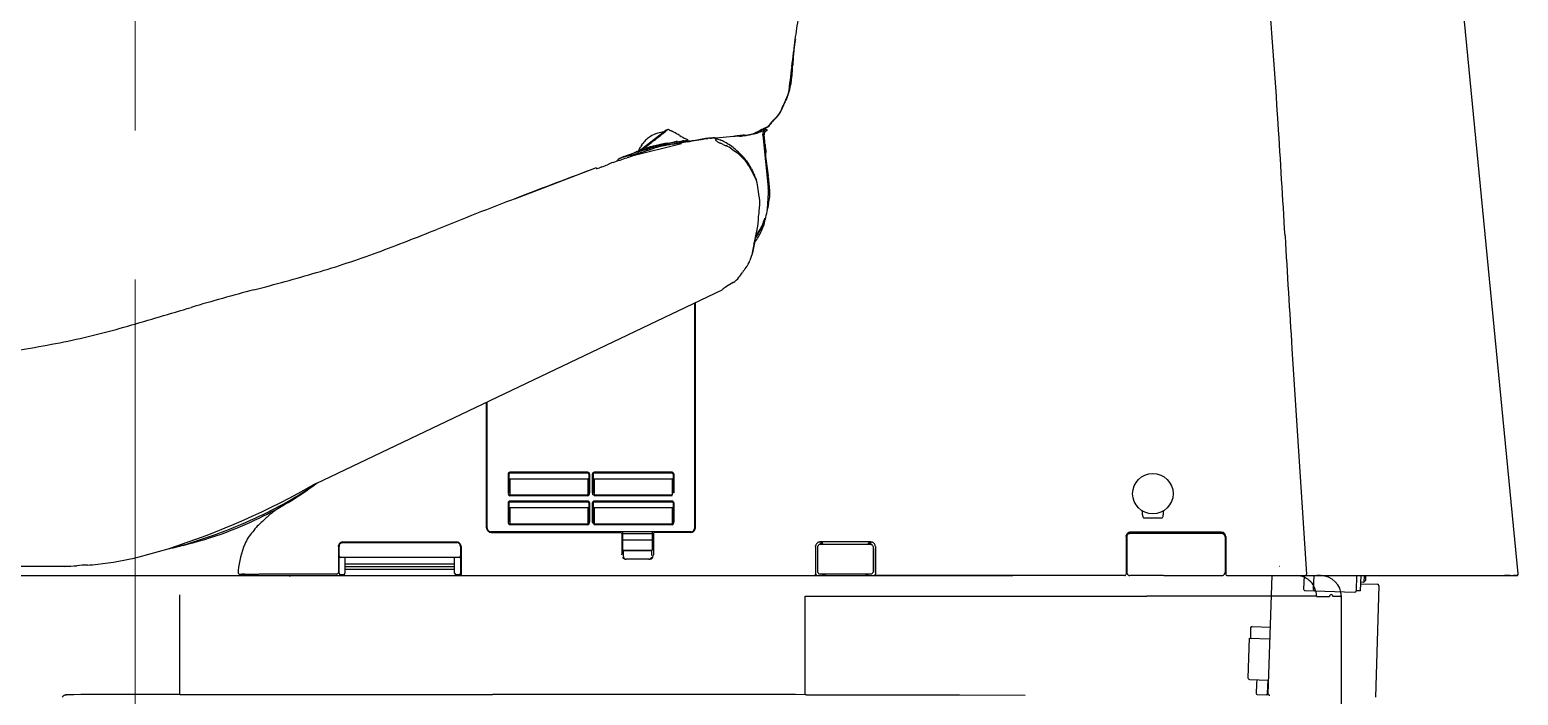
# Model space of a CAD drawing. Units: millimetres at full size, sheet at 1:50. Extents: x -31113 to 29332, y -20209 to 31249.
# Drawn here: x 17504.8 to 18004.6, y -5066.9 to -4843.4 of the extents above; entities that cross this region are included whole.
import ezdxf

# ---------------------------------------------------------------- set-up
doc = ezdxf.new("R2010")
doc.units = ezdxf.units.MM
doc.header["$LTSCALE"] = 50
doc.linetypes.add('CHAIN1', pattern=[8, 5, -1, 1, -1])
doc.layers.add('B-1_通り芯・通り番号', color=1, linetype='CHAIN1', lineweight=18)
doc.layers.add('B-F_寸法・方位', color=7, linetype='Continuous', lineweight=25)

msp = doc.modelspace()

# ---------------------------------------------------------------- linework, layer by layer
at = {"layer": 'B-1_通り芯・通り番号'}
msp.add_line((17540.23, -3727.23), (17540.23, -5168.71), dxfattribs=at)
at = {"layer": 'B-F_寸法・方位'}
for p, q in [((18004.61, -5026.16), (17967.83, -4647.88)), ((17718.37, -4877.17), (17709.32, -4884.24)), ((17723.71, -4881.73), (17706.58, -4886)), ((17718.81, -4881.71), (17717.89, -4881.94)), ((17725.74, -4880.39), (17725.11, -4880.05)), ((17741.18, -4879.25), (17735.22, -4879.82)), ((17750.93, -4878.82), (17752.71, -4896.51)), ((17751.33, -4878.93), (17751.36, -4879.06)), ((17751.36, -4879.06), (17751.4, -4879.24)), ((17708.02, -4884.67), (17703.8, -4886.19)), ((17704.34, -4885.99), (17703.8, -4886.19)), ((17711.92, -4883.48), (17709.65, -4884.14)), ((17713.37, -4883.06), (17712.96, -4883.17)), ((17713.77, -4882.96), (17713.37, -4883.06)), ((17695.01, -4889.78), (17667.56, -4900.27)), ((17749.89, -4900.7), (17749.89, -4901.16)), ((17747.53, -4918.3), (17748.88, -4911.46)), ((17600.98, -4995.73), (17737.31, -4930.71)), ((17728.12, -5010.71), (17728.12, -4935.09)), ((17728.32, -5010.71), (17728.32, -4935)), ((17928.62, -4950.51), (17931.05, -4988.35)), ((17658.22, -5010.71), (17658.22, -4968.48)), ((17658.42, -5010.71), (17658.42, -4968.35)), ((17665.42, -4992.6), (17665.42, -4998.97)), ((17665.72, -4992.61), (17665.72, -4998.98)), ((17692.22, -4992), (17666.02, -4992)), ((17692.22, -4992.31), (17666.02, -4992.31)), ((17692.52, -4992.61), (17692.52, -4998.98)), ((17692.82, -4992.6), (17692.82, -4998.97)), ((17693.72, -4992.6), (17693.72, -4998.97)), ((17694.02, -4992.61), (17694.02, -4998.98)), ((17720.52, -4992), (17694.32, -4992)), ((17720.52, -4992.31), (17694.32, -4992.31)), ((17720.82, -4992.61), (17720.82, -4998.98)), ((17721.12, -4992.6), (17721.12, -4998.97)), ((17931.05, -4988.35), (17933.54, -5026.2)), ((17599.51, -4996.92), (17601.3, -4995.6)), ((17666.02, -4994.31), (17666.02, -4999.75)), ((17692.22, -4994.31), (17666.02, -4994.31)), ((17692.22, -4994.31), (17692.22, -4999.75)), ((17694.32, -4994.31), (17694.32, -4999.75)), ((17720.52, -4994.31), (17694.32, -4994.31)), ((17720.52, -4994.31), (17720.52, -4999.75)), ((17665.42, -5002.3), (17665.42, -5008.65)), ((17665.72, -5002.31), (17665.72, -5008.66)), ((17692.22, -4999.75), (17666.02, -4999.75)), ((17692.22, -4999.94), (17666.02, -4999.94)), ((17692.22, -5001.7), (17666.02, -5001.7)), ((17692.22, -5002.01), (17666.02, -5002.01)), ((17692.52, -5002.31), (17692.52, -5008.66)), ((17692.82, -5002.3), (17692.82, -5008.65)), ((17693.72, -5002.3), (17693.72, -5008.65)), ((17694.02, -5002.31), (17694.02, -5008.66)), ((17720.52, -4999.75), (17694.32, -4999.75)), ((17720.52, -4999.94), (17694.32, -4999.94)), ((17720.52, -5001.7), (17694.32, -5001.7)), ((17720.52, -5002.01), (17694.32, -5002.01)), ((17720.82, -5002.31), (17720.82, -5008.66)), ((17721.12, -5002.3), (17721.12, -5008.65)), ((17666.02, -5004.01), (17666.02, -5009.43)), ((17692.22, -5004.01), (17666.02, -5004.01)), ((17692.22, -5004.01), (17692.22, -5009.43)), ((17694.32, -5004.01), (17694.32, -5009.43)), ((17720.52, -5004.01), (17694.32, -5004.01)), ((17720.52, -5004.01), (17720.52, -5009.43)), ((17878.43, -5006.28), (17878.43, -5005.31)), ((17878.93, -5007.36), (17884.93, -5007.36)), ((17885.43, -5005.31), (17885.43, -5006.28)), ((17726.82, -5012.01), (17659.72, -5012.01)), ((17659.72, -5012.21), (17703.12, -5012.21)), ((17692.22, -5009.43), (17666.02, -5009.43)), ((17692.22, -5009.62), (17666.02, -5009.62)), ((17720.52, -5009.43), (17694.32, -5009.43)), ((17720.52, -5009.62), (17694.32, -5009.62)), ((17703.62, -5012.71), (17703.62, -5019.49)), ((17703.92, -5018.01), (17703.92, -5012.01)), ((17703.92, -5012.6), (17713.92, -5012.6)), ((17713.92, -5018.01), (17713.92, -5012.01)), ((17714.22, -5012.71), (17714.22, -5019.5)), ((17726.82, -5012.21), (17714.72, -5012.21)), ((17905.17, -5012.61), (17874.17, -5012.61)), ((17904.92, -5012.11), (17874.42, -5012.11)), ((17541.59, -5020.45), (17551.29, -5017.68)), ((17556.32, -5016.57), (17555.94, -5016.66)), ((17608.47, -5016.91), (17608.47, -5025.71)), ((17608.67, -5020.11), (17608.67, -5016.91)), ((17609.97, -5015.41), (17648.17, -5015.41)), ((17609.97, -5015.61), (17648.17, -5015.61)), ((17649.47, -5016.91), (17649.47, -5020.11)), ((17649.67, -5016.91), (17649.67, -5026.21)), ((17703.93, -5014.75), (17713.91, -5014.75)), ((17768.67, -5016.91), (17768.67, -5026.21)), ((17769.47, -5025.51), (17769.47, -5016.91)), ((17787.27, -5015.41), (17770.17, -5015.41)), ((17770.17, -5016.21), (17787.27, -5016.21)), ((17770.47, -5015.71), (17770.87, -5015.71)), ((17770.47, -5015.71), (17770.47, -5016.2)), ((17770.47, -5016.2), (17770.87, -5016.2)), ((17770.87, -5016.2), (17770.87, -5015.71)), ((17786.57, -5015.71), (17786.97, -5015.71)), ((17786.57, -5015.71), (17786.57, -5016.2)), ((17786.57, -5016.2), (17786.97, -5016.2)), ((17786.97, -5016.2), (17786.97, -5015.71)), ((17787.97, -5016.91), (17787.97, -5025.51)), ((17788.27, -5017.67), (17788.08, -5017.67)), ((17788.08, -5017.67), (17788.08, -5025.51)), ((17788.26, -5025.51), (17788.27, -5017.67)), ((17788.77, -5016.91), (17788.77, -5026.21)), ((17872.92, -5013.61), (17872.92, -5026.21)), ((17873.17, -5013.61), (17873.17, -5025.71)), ((17906.17, -5013.61), (17906.17, -5025.71)), ((17906.42, -5013.61), (17906.42, -5026.21)), ((17608.67, -5025.91), (17608.67, -5020.4)), ((17648.97, -5020.61), (17609.17, -5020.61)), ((17610.67, -5020.61), (17610.67, -5025.91)), ((17610.67, -5022.71), (17647.47, -5022.71)), ((17647.47, -5025.91), (17647.47, -5020.61)), ((17649.47, -5020.4), (17649.47, -5025.91)), ((17703.61, -5019.71), (17703.62, -5019.49)), ((17704.12, -5019.75), (17704.11, -5019.97)), ((17713.72, -5018.38), (17704.12, -5018.38)), ((17704.12, -5018.38), (17704.12, -5019.75)), ((17713.62, -5018.31), (17704.22, -5018.31)), ((17712.72, -5021.2), (17705.12, -5021.2)), ((17712.72, -5021.22), (17705.12, -5021.22)), ((17713.72, -5019.76), (17713.72, -5018.38)), ((17713.73, -5019.97), (17713.72, -5019.76)), ((17714.22, -5019.5), (17714.22, -5019.71)), ((17512.35, -5023.7), (17249.55, -5023.7)), ((17385.23, -5026.71), (17834.89, -5026.71)), ((17519.86, -5023.52), (17512.35, -5023.7)), ((17574.81, -5025.06), (17574.76, -5025.67)), ((17575.65, -5026.21), (17581.71, -5026.21)), ((17578.28, -5026.71), (17768.17, -5026.71)), ((17607.97, -5026.21), (17581.8, -5026.21)), ((17610.17, -5026.41), (17609.17, -5026.41)), ((17647.47, -5023.75), (17610.67, -5023.75)), ((17647.47, -5024.71), (17610.67, -5024.71)), ((17648.97, -5026.41), (17647.97, -5026.41)), ((17769.22, -5026.71), (17783.27, -5026.71)), ((17787.27, -5026.21), (17770.17, -5026.21)), ((17771.97, -5026.46), (17770.96, -5026.46)), ((17783.47, -5026.71), (17788.22, -5026.71)), ((17786.47, -5026.46), (17785.46, -5026.46)), ((17788.25, -5025.51), (17788.08, -5025.51)), ((17872.42, -5026.71), (17789.27, -5026.71)), ((17885.5, -5026.71), (17874.17, -5026.71)), ((17885.67, -5026.71), (17905.17, -5026.71)), ((17906.92, -5026.71), (18004.12, -5026.71)), ((17920.7, -5066.38), (17921.95, -5026.71)), ((17924.61, -5023.71), (17924.47, -5023.71)), ((17926.66, -5026.71), (17935.77, -5026.71)), ((17932.7, -5026.71), (17932.56, -5031.24)), ((17933.54, -5026.71), (17933.54, -5026.2)), ((17935.92, -5031.34), (17936.07, -5026.71)), ((17950.36, -5026.71), (17950.2, -5031.79)), ((17951.7, -5031.84), (17951.86, -5026.71)), ((17952.86, -5026.71), (17952.8, -5028.87)), ((17953.36, -5026.71), (17953.31, -5028.39)), ((17933.05, -5031.75), (17949.69, -5032.28)), ((17951.7, -5031.84), (17950.2, -5031.79)), ((17951.78, -5029.44), (17957.37, -5029.62)), ((17951.8, -5028.84), (17952.8, -5028.87)), ((17952.8, -5028.87), (17953.31, -5028.39)), ((17957.86, -5030.13), (17956.68, -5067.51)), ((17555.23, -5066.64), (17555.23, -5033.14)), ((17765.23, -5066.71), (17765.23, -5033.58)), ((17765.23, -5033.58), (17879.91, -5033.63)), ((17890, -5033.64), (17879.91, -5033.63)), ((17899.58, -5033.65), (17890, -5033.64)), ((17908.44, -5033.65), (17899.58, -5033.65)), ((17916.4, -5033.66), (17908.44, -5033.65)), ((17923.3, -5033.66), (17916.4, -5033.66)), ((17929.05, -5033.67), (17923.3, -5033.66)), ((17933.58, -5033.67), (17929.05, -5033.67)), ((17936.91, -5033.68), (17933.58, -5033.67)), ((17936.88, -5033.71), (17941.21, -5033.71)), ((17942.58, -5033.71), (17942.43, -5033.71)), ((17943.22, -5033.7), (17942.59, -5033.69)), ((17943.51, -5033.7), (17943.22, -5033.7)), ((17945.23, -5071.74), (17945.23, -5033.89)), ((17914.76, -5044.29), (17914.66, -5047.29)), ((17915.27, -5043.8), (17921.41, -5044)), ((17914.28, -5047.77), (17913.87, -5061.07)), ((17914.28, -5047.77), (17921.28, -5047.99)), ((17914.35, -5061.58), (17920.85, -5061.79)), ((17916.81, -5061.66), (17916.77, -5063.14)), ((17920.47, -5066.28), (17920.61, -5061.78)), ((17516.86, -5066.73), (17517.22, -5066.73)), ((17765.65, -5066.71), (17794.83, -5066.77)), ((17794.83, -5066.77), (17816.99, -5066.81)), ((17816.99, -5066.81), (17839.11, -5066.85)), ((17916.72, -5063.16), (17916.63, -5066.16)), ((17917.11, -5066.67), (17920.89, -5066.79)), ((17920.81, -5062.79), (17920.58, -5062.78))]:
    msp.add_line(p, q, dxfattribs=at)
for points in [[(17731.74, -4879.95), (17730.63, -4880.15), (17729.52, -4880.35), (17728.4, -4880.54), (17727.29, -4880.74), (17725.07, -4881.14), (17720.61, -4881.92)], [(17709.65, -4884.14), (17709.48, -4884.19), (17709.32, -4884.24)], [(17944.01, -5033.7), (17943.77, -5033.7), (17943.51, -5033.7)]]:
    msp.add_lwpolyline(points, dxfattribs=at)
msp.add_circle((17881.93, -4999.2), 6.8, dxfattribs=at)
for centre, radius, start, end in [((15021.78, -5060.59), 2908.15, 3.66299, 4.62087), ((17963.65, -4872.74), 203.56, 170.7812, 172.933), ((17165.51, -4772.17), 601.01, 352.01061, 352.88149), ((18102.46, -4892.84), 343.69, 172.2769, 173.4834), ((17855.03, -4859.27), 94.11, 172.933, 177.5854), ((18032.31, -4893.83), 274.28, 172.0106, 173.9187), ((17074.63, -4775.43), 690.83, 352.88312, 353.48337), ((17698.59, -4852.67), 62.48, 352.5527, 357.5854), ((17742, -4858.35), 18.69, 335.841, 352.5527), ((18027.19, -4894.36), 269.13, 172.8831, 173.341), ((17774.15, -4876.92), 18.26, 149.1001, 156.9572), ((17817.2, -4892.66), 63.92, 155.5951, 157.7346), ((17793.09, -4881.26), 37.3, 155.841, 159.2832), ((17750.43, -4862.72), 9.37, 329.1001, 344.3386), ((17774.06, -4873.08), 16.55, 152.8206, 155.5951), ((17757.43, -4864.54), 2.15, 332.8206, 353.9187), ((17746.31, -4861.57), 13.66, 344.3386, 353.341), ((17737.79, -4856.86), 23.88, 314.5491, 320.4165), ((17785.86, -4899.53), 40.5, 137.1526, 140.301), ((17749.97, -4867.31), 7.86, 309.6354, 335.0597), ((17751.41, -4867.57), 6.49, 317.1526, 336.6274), ((17753.01, -4869.43), 4.14, 320.4165, 338.2226), ((17811.37, -4892.75), 58.71, 156.9572, 158.2226), ((17710.74, -4849.07), 51.12, 335.0597, 337.7346), ((17712.98, -4850.97), 48.35, 336.6274, 339.2832), ((17085.8, -4073.3), 1023.15, 307.91987, 308.15838), ((17791.79, -4975.82), 122.74, 126.294, 128.6304), ((17723.03, -4902.8), 25.73, 103.0048, 107.7435), ((17716.35, -4874.59), 3.26, 285.8338, 294.9602), ((17714.26, -4870.08), 8.23, 294.9602, 298.5821), ((17712.93, -4871.42), 8.12, 308.1584, 313.504), ((17718.54, -4877.53), 0.4, 50.9443, 115.0703), ((17720.01, -4878.89), 2.18, 113.7696, 133.504), ((17719.21, -4877), 0.124, 65.6702, 125.1995), ((17719.35, -4876.69), 0.215, 245.6702, 282.1409), ((17725.26, -4866.92), 11.57, 239.5529, 244.0376), ((17713.25, -4891.58), 15.85, 60.762, 64.0376), ((17462.3, -5339.9), 529.63, 60.5071, 60.762), ((17739.54, -4857.98), 21.96, 292.8301, 298.8939), ((17742.52, -4865.54), 13.84, 295.5485, 297.2946), ((17758.87, -4898.05), 22.58, 112.555, 117.0003), ((17734.23, -4849.47), 31.92, 297.2946, 298.0517), ((17708.55, -4801.28), 86.52, 298.0517, 298.3318), ((17743.14, -4858.98), 19.96, 288.1513, 293.4073), ((17766.43, -4908.64), 35.44, 117.648, 118.3318), ((17762.05, -4900.28), 26, 116.7213, 117.648), ((17762.11, -4898.89), 24.76, 113.5165, 118.8939), ((17734.96, -4840.47), 39.77, 292.555, 295.08), ((17763.62, -4903.4), 29.5, 115.9043, 116.7213), ((17764.62, -4905.45), 31.78, 115.1494, 115.9043), ((17752.25, -4878.35), 1.28, 134.1852, 169.8418), ((17774.16, -4924.24), 52.3, 115.7644, 116.196), ((17767.17, -4910.88), 37.78, 114.5143, 115.1494), ((17763.68, -4890.12), 17.69, 131.5087, 134.1852), ((17743.64, -4860.99), 17.92, 295.7644, 297.0241), ((17752.75, -4878.59), 1.35, 131.8266, 168.0191), ((17768.85, -4914.58), 41.84, 113.9416, 114.5143), ((17749.92, -4872.45), 4.46, 295.08, 321.062), ((17756.09, -4882.33), 6.36, 123.8993, 131.8266), ((17773.6, -4925.28), 53.55, 113.4941, 113.9416), ((17752.06, -4877.24), 0.389, 60.058, 105.2166), ((17752.58, -4876.97), 0.861, 96.8622, 113.5165), ((17751.49, -4874.41), 1.91, 293.4941, 305.7715), ((17753.34, -4875.02), 2.18, 240.058, 248.5364), ((17752.44, -4875.85), 0.266, 276.8622, 327.5906), ((17751.73, -4874.75), 1.5, 305.7715, 321.3743), ((17762.14, -4882.01), 11.22, 129.6354, 147.5906), ((17768.94, -4888.49), 20.52, 134.549, 141.3743), ((17873.91, -4972.62), 154.94, 140.301, 141.062), ((10356.92, -5359.23), 7582.56, 3.37641, 3.66299), ((17668.15, -4861.41), 46.86, 332.1136, 333.0269), ((17713.05, -4884.26), 3.52, 140.8796, 153.0268), ((17700.98, -4874.44), 12.04, 320.8796, 324.4426), ((17715.73, -4884.98), 6.09, 128.5726, 144.4426), ((17431.59, -4525.1), 454.23, 307.999, 308.6304), ((19590.9, -7288.93), 3053.1, 127.91987, 127.9998), ((17762.73, -5077.63), 201.07, 103.6906, 104.8335), ((17735.04, -4963.23), 83.03, 104.0387, 106.1646), ((17726.54, -4898.53), 23.42, 124.4232, 128.5726), ((17728.25, -4936.23), 55.22, 103.2595, 106.702), ((17717.4, -4885.2), 7.26, 107.7435, 124.4232), ((17736.31, -4944.54), 65.17, 105.9967, 109.3432), ((17726.16, -4921.36), 39.91, 99.3975, 106.5309), ((17840.78, -5386.13), 518.96, 103.6985, 104.0387), ((17730.53, -4945.43), 65.01, 100.1568, 103.6906), ((17610.6, -4436.97), 457.71, 283.2595, 283.6749), ((17725.09, -4905.38), 24.44, 96.4544, 105.9967), ((17752.27, -5039.3), 161.11, 101.6771, 101.9867), ((17718.72, -4880.04), 1.67, 273.2249, 289.5385), ((17718.78, -4881), 0.711, 272.2331, 286.4236), ((17721.24, -4889.35), 7.99, 105.1554, 106.4236), ((17719.91, -4883.4), 1.89, 95.0978, 109.5385), ((17906.39, -6010.34), 1143.7, 99.09004, 99.39747), ((17739.29, -4976.48), 96.96, 101.1628, 101.6771), ((17673.59, -4618.41), 266.93, 280.0703, 280.2955), ((17726.68, -4914.67), 33.88, 95.4745, 100.4828), ((17726.95, -4912.14), 31.61, 98.394, 100.2955), ((17759.44, -5209.07), 330.06, 95.7463, 96.4544), ((17786.37, -4766.95), 128.62, 240.5071, 241.5568), ((17695.12, -4585.41), 296.89, 275.4746, 276.0464), ((17727.47, -4903.19), 22.7, 97.2912, 99.6599), ((17722.88, -4867.31), 13.46, 277.2912, 281.2843), ((17725.71, -4880.88), 0.364, 119.8896, 167.5964), ((17690.07, -4658.31), 225.52, 279.09, 280.649), ((17725.82, -4880.79), 0.305, 71.0384, 98.0493), ((17707.73, -4633.14), 247.97, 275.5565, 275.7301), ((17757.21, -5150.69), 271.94, 95.0954, 95.3728), ((17735.43, -4909.19), 29.46, 94.2691, 95.7301), ((17740.94, -4968.23), 88.75, 94.2452, 95.0954), ((17732.47, -4869.53), 10.31, 274.2691, 279.4269), ((17734.5, -4881.74), 2.07, 74.0909, 99.4269), ((17734.16, -4876.92), 2.81, 274.2452, 277.2369), ((17734.61, -4880.45), 0.743, 85.9566, 97.2369), ((17734.72, -4877.99), 1.71, 267.9565, 272.1206), ((17734.8, -4880.17), 0.462, 76.762, 92.1206), ((17746.49, -4854.36), 27.85, 245.7734, 249.286), ((17727.98, -4881.2), 7.23, 9.8177, 10.9707), ((17707.64, -4884.72), 27.87, 9.5186, 9.8177), ((17764.5, -4875.19), 29.78, 189.5186, 189.8685), ((17822.97, -4865.02), 89.12, 189.8685, 189.9854), ((17731.62, -4883.96), 4.99, 38.6928, 44.3243), ((17736.26, -4880.25), 0.944, 218.6928, 247.8271), ((17731.64, -4891.57), 11.28, 65.3564, 67.8271), ((17742.29, -4868.36), 14.26, 245.3564, 247.3118), ((17732.52, -4891.31), 11.65, 60.9034, 69.286), ((17726.88, -4905.23), 25.7, 65.1439, 67.3118), ((17795.34, -4757.44), 137.17, 245.1439, 245.5502), ((17724.8, -4905.18), 27.53, 56.3381, 60.9034), ((17733.79, -4892.81), 11.53, 53.7525, 65.5502), ((17730.54, -4896.57), 17.18, 49.0287, 56.3381), ((17779.1, -5141.3), 264.8, 98.0638, 98.2347), ((17754.85, -5046.86), 168.17, 94.3335, 94.665), ((17755.5, -4978.2), 100, 97.2336, 98.2347), ((17752.7, -4957.63), 79.24, 97.0408, 98.3586), ((17749.45, -4931.98), 53.39, 97.2163, 98.0638), ((17746.44, -4935.77), 56.76, 93.3513, 94.3335), ((17747.9, -4919.74), 41.05, 96.6309, 97.2163), ((17746.48, -4907.14), 28.38, 93.7069, 97.2336), ((17746.42, -4906.8), 28.03, 93.3159, 97.0408), ((17741.89, -4858.18), 20.97, 273.3514, 279.5488), ((17746.77, -4910), 31.24, 95.8618, 96.6309), ((17746.36, -4906.02), 27.25, 94.9756, 95.8618), ((17746.19, -4904.09), 25.31, 94.0212, 94.9756), ((17747.62, -4924.37), 45.64, 93.4897, 94.0212), ((17742.67, -4848.32), 30.57, 273.7069, 276.9807), ((17743.95, -4864.27), 14.57, 273.3159, 281.1062), ((17741.12, -4817.78), 61.15, 273.4897, 273.8864), ((17743.35, -4850.69), 28.16, 273.8864, 274.744), ((17782.41, -5099.05), 223.29, 98.9662, 99.5488), ((17744.58, -4865.51), 13.29, 274.744, 276.5613), ((17744.91, -4868.36), 10.43, 276.5613, 278.8532), ((17745.62, -4872.43), 6.28, 276.9807, 292.8301), ((17745.4, -4871.53), 7.21, 278.8532, 282.1641), ((17745.39, -4871.59), 7.11, 281.1062, 297.0003), ((17745.65, -4872.68), 6.04, 282.1641, 290.0212), ((17735.51, -4835.71), 44.46, 285.7896, 288.1513), ((17745.23, -4871.53), 7.27, 290.0212, 293.3118), ((17743.88, -4868.38), 10.69, 293.3118, 295.5485), ((17747.92, -4878.45), 3.03, 352.8906, 359.519), ((17751.06, -4879.36), 0.557, 90.5833, 103.9389), ((17753.02, -4878.49), 2.07, 169.8418, 179.519), ((17751.06, -4878.99), 0.185, 51.7441, 90.5833), ((17748.41, -4878.63), 2.97, 351.7219, 358.9343), ((17753.35, -4878.72), 1.96, 168.0191, 178.9343), ((17917.38, -4870.21), 166.23, 183.1142, 185.4033), ((17713.8, -4885.54), 38.12, 5.4321, 9.5034), ((18009.78, -4857.39), 259.2, 185.4321, 186.0312), ((17576.11, -4507.87), 399.95, 288.1459, 288.8591), ((17702.61, -4887.89), 0.807, 127.1794, 151.9496), ((17700.65, -4885.3), 2.44, 307.1794, 315.4953), ((17703.91, -4888.52), 2.14, 113.8056, 135.4953), ((17703.59, -4887.84), 1.44, 107.2398, 134.4987), ((17687.65, -4851.64), 38.16, 293.8057, 295.039), ((17702.2, -4883.38), 3.23, 287.2398, 299.5519), ((17560.06, -4329.09), 575.37, 284.46689, 284.84413), ((17644.34, -4707.59), 188.89, 288.8591, 290.3692), ((17677.66, -4772.81), 116.33, 284.8441, 286.7098), ((17554.83, -4497.96), 415.85, 291.5769, 291.6001), ((17702.63, -4871.25), 14.36, 291.6001, 292.2699), ((17746.15, -4998.58), 120.12, 108.1782, 108.504), ((17721.56, -4916.86), 35.02, 111.7006, 112.3828), ((17710.11, -4888.7), 4.5, 104.8956, 114.1164), ((17700.02, -4862.73), 23.24, 291.7006, 292.7287), ((17731.96, -4955.37), 74.64, 107.6538, 108.1782), ((17688.97, -4832.28), 55.67, 290.8415, 292.2258), ((17705.49, -4871.34), 13.46, 284.8956, 287.9872), ((17703.07, -4870), 15.35, 292.7286, 294.2851), ((17809.1, -4935.99), 112.6, 152.1136, 152.4937), ((17693.25, -4848.25), 39.22, 294.2851, 294.8944), ((17593.87, -4480.49), 419.93, 286.0038, 286.1978), ((17703.53, -4870.4), 14.8, 294.8944, 296.5097), ((17700.56, -4854.91), 30.63, 287.5174, 288.1393), ((17703.95, -4868.94), 16.07, 292.2258, 297.0183), ((17735.92, -4954.27), 74.23, 106.5309, 110.3692), ((17713.57, -4894.61), 11.15, 106.4315, 108.1393), ((17714.35, -4892.08), 9.43, 113.9753, 116.5097), ((17745.75, -5003.76), 124.94, 106.2028, 106.4315), ((17709.31, -4880.76), 2.96, 293.9753, 302.0246), ((17655.23, -4794.29), 104.94, 302.0246, 302.2522), ((17690.46, -4813.47), 73.22, 286.2029, 286.593), ((17665.92, -4728.53), 161.63, 286.1978, 286.702), ((17687.29, -4804.9), 82.83, 286.7098, 289.3432), ((17699.13, -4842.56), 42.86, 286.593, 287.1485), ((17730.4, -4943.91), 63.2, 106.7718, 107.1485), ((17717.28, -4900.38), 17.74, 105.4302, 106.7718), ((17722.42, -4919), 37.06, 104.788, 105.4302), ((17760.05, -4857), 32.87, 233.7525, 237.9051), ((17715.05, -4914.4), 40.8, 45.3782, 49.0287), ((17808.75, -4820.38), 92.38, 224.2533, 226.0321), ((17733.42, -4895.79), 14.65, 35.2367, 45.3782), ((17738.85, -4892.84), 8.3, 26.4195, 46.0321), ((17790.65, -4857.45), 54.24, 213.4307, 215.0973), ((17843.73, -4877.18), 92.25, 185.4033, 189.527), ((18822.55, -7904.38), 3218.56, 110.50699, 111.01712), ((17694.83, -4889.07), 0.986, 280.0067, 291.0785), ((17695.32, -4890.34), 0.378, 82.7128, 111.0785), ((17695.03, -4887.41), 2.6, 275.1903, 294.307), ((17700.46, -4899.43), 10.59, 109.565, 114.307), ((17685.32, -4856.83), 34.62, 289.565, 292.9251), ((17790.22, -5104.88), 234.7, 112.4293, 112.9251), ((17737.83, -4894.57), 10.32, 26.3552, 35.0973), ((17773.51, -4875.62), 30.4, 206.4195, 210.1672), ((17765.45, -4880.89), 20.5, 206.3552, 209.5406), ((17578.04, -4989.24), 195.69, 29.5847, 30.1672), ((17738.06, -4896.41), 10.98, 23.5989, 29.5406), ((17738.79, -4896.09), 10.18, 17.1923, 23.5989), ((17741.98, -4896.17), 7.18, 5.3431, 29.5847), ((17708.01, -4899.96), 45.37, 3.5666, 9.527), ((17773.85, -4885.24), 26.52, 197.1923, 199.6536), ((17796.77, -4891.04), 47.86, 185.3431, 189.0318), ((18262.43, -4884.91), 509.86, 181.3035, 181.6029), ((17737.16, -4898.14), 16.17, 346.9408, 3.5666), ((18336.25, -6638.66), 1862.63, 111.01712, 111.89859), ((17792.49, -4891.72), 43.52, 189.0318, 190.4649), ((17860.65, -4910.83), 111.19, 175.0105, 177.1315), ((17959.92, -4860.8), 213.79, 190.4649, 190.7566), ((17943.46, -4945.99), 195.62, 166.9408, 167.7402), ((17788.15, -4907.09), 35.91, 171.5705, 173.3917), ((17737.61, -4899.6), 15.17, 351.5705, 1.6029), ((17689.14, -4902.24), 60.54, 353.2373, 357.1315), ((17626.66, -4868.36), 130.71, 342.1905, 342.9321), ((17738.75, -4904.81), 13.23, 340.1261, 349.8904), ((17823.37, -4919.9), 72.72, 167.7402, 169.8904), ((17885.52, -4918.37), 133.94, 173.3917, 173.8801), ((17343.58, -4169.16), 798.91, 290.35801, 291.89859), ((17221.84, -4799.95), 538.75, 347.7959, 348.0378), ((17782.09, -4932.6), 38.75, 147.6391, 149.9864), ((17779.19, -4929.93), 35.12, 147.7619, 150.3931), ((17724.39, -4906.42), 25.05, 348.0378, 353.2373), ((17733.3, -4903.16), 18.9, 327.326, 334.1787), ((17770.53, -4925.28), 25.07, 144.0114, 147.6391), ((17792.25, -4938.16), 50.56, 145.934, 147.7619), ((17744.82, -4906.61), 6.71, 324.0114, 335.3126), ((17730.73, -4901.91), 21.76, 334.1787, 340.1261), ((17745.46, -4906.53), 5.92, 325.934, 342.1905), ((17741.13, -4904.91), 10.77, 335.3126, 342.3653), ((27906.59, -4323.84), 9997.63, 183.37641, 183.59376), ((18219.95, -5007.27), 480.72, 169.0632, 169.3342), ((17704.34, -4884.58), 53.31, 324.8936, 327.326), ((17848.89, -4935.57), 102.8, 167.7959, 169.0632), ((17515.06, -4631.28), 306, 286.3372, 290.358), ((17738.7, -4918.14), 8.35, 321.8865, 340.709), ((17832.79, -4951.07), 91.34, 158.9734, 160.7089), ((17397.18, -4229.14), 725.06, 284.61151, 286.3372), ((17737.66, -4922.38), 6.74, 299.5408, 321.9273), ((17726.2, -4913.4), 21.29, 321.9273, 327.2875), ((17761.89, -4936.33), 21.13, 141.8865, 147.2875), ((17740.42, -5545.75), 635.55, 104.61151, 106.5802), ((17870.7, -5110.16), 223.59, 126.3975, 126.6226), ((17764.9, -4966.65), 45.31, 125.2868, 126.3975), ((17754.08, -4951.35), 26.56, 119.5408, 125.2868), ((15926.28, 547.35), 5721.88, 286.35826, 286.5802), ((17465.39, -4696.22), 257.09, 281.4218, 286.3583), ((17436.37, -4552.56), 403.65, 278.1758, 281.4218), ((17665.46, -4986.22), 6.38, 269.5853, 270.9382), ((17666.21, -4992.76), 0.809, 136.5511, 168.8692), ((17665.58, -4993.53), 0.932, 81.6945, 90.9382), ((17666.1, -4992.65), 0.657, 97.3049, 136.5511), ((17666.11, -4992.69), 0.405, 136.5586, 168.8671), ((17666.06, -4992.64), 0.328, 97.2933, 136.5586), ((17692.06, -4992.79), 0.808, 46.5357, 78.8794), ((17692.23, -4992.6), 0.288, 357.5735, 92.4279), ((17692.16, -4992.69), 0.658, 7.3349, 46.5357), ((17694.51, -4992.76), 0.809, 136.5505, 168.8732), ((17694.4, -4992.65), 0.657, 97.3055, 136.5505), ((17694.41, -4992.69), 0.405, 136.5588, 168.8635), ((17694.36, -4992.64), 0.328, 97.2931, 136.5588), ((17720.36, -4992.79), 0.808, 46.5365, 78.8791), ((17720.54, -4992.59), 0.278, 355.168, 94.832), ((17720.46, -4992.69), 0.658, 7.3349, 46.5365), ((17472.6, -4772.3), 257.69, 287.7808, 299.8354), ((17532.7, -4899.85), 117.69, 293.9749, 305.3561), ((17520.66, -4885.46), 136.54, 301.8475, 305.2773), ((17373.12, -4666.09), 400.75, 303.7896, 304.6645), ((17665.98, -4994.01), 0.267, 180.3009, 228.8394), ((17666.09, -4993.88), 0.435, 228.8394, 259.7128), ((17692.14, -4993.88), 0.435, 280.3412, 311.2281), ((17692.25, -4994.01), 0.268, 311.2281, 359.5776), ((17694.28, -4994.01), 0.268, 180.4221, 228.7976), ((17694.39, -4993.88), 0.435, 228.7976, 259.7126), ((17720.44, -4993.88), 0.435, 280.3361, 311.2262), ((17720.55, -4994.01), 0.268, 311.2262, 359.5779), ((17528.08, -4896.54), 123.21, 296.6412, 301.6342), ((17679.82, -5143), 166.31, 122.3375, 123.2001), ((17461.7, -4798.46), 241.47, 302.3375, 303.7896), ((17666.21, -5002.46), 0.809, 136.5504, 168.8696), ((17667.08, -4998.9), 1.65, 186.5291, 206.5411), ((17666.08, -4999.4), 0.539, 206.5411, 263.4373), ((17666.1, -5002.35), 0.657, 97.308, 136.5504), ((17666.11, -5002.39), 0.405, 136.5584, 168.8675), ((17666.33, -4999.34), 0.558, 196.8261, 215.3445), ((17666.06, -5002.34), 0.328, 97.2933, 136.5584), ((17666.06, -4999.53), 0.224, 215.3445, 259.63), ((17692.17, -4999.44), 0.501, 275.1989, 341.3201), ((17692.06, -5002.49), 0.808, 46.5374, 78.8794), ((17692.23, -5002.3), 0.291, 358.2649, 91.7366), ((17692.16, -5002.39), 0.658, 7.3322, 46.5374), ((17687.64, -4997.91), 5.29, 341.3201, 348.3782), ((17698.29, -4998.31), 4.62, 188.2368, 192.0812), ((17694.51, -5002.46), 0.809, 136.5507, 168.8714), ((17696.12, -4998.77), 2.41, 192.0812, 199.4562), ((17694.4, -5002.35), 0.657, 97.3052, 136.5507), ((17694.41, -5002.39), 0.405, 136.5588, 168.8635), ((17694.63, -4999.34), 0.558, 196.8244, 215.3448), ((17694.36, -5002.34), 0.328, 97.2931, 136.5588), ((17694.36, -4999.53), 0.224, 215.3448, 259.6425), ((17720.53, -5002.29), 0.283, 356.4286, 93.5714), ((17720.36, -5002.49), 0.808, 46.5374, 78.8794), ((17720.46, -5002.39), 0.658, 7.3322, 46.5374), ((17510.39, -4857.23), 165.72, 285.2974, 295.033), ((17526.54, -4893.26), 126.83, 290.4521, 296.6026), ((17561.6, -4984.81), 31.91, 313.0624, 314.1858), ((17606.1, -5030.59), 31.93, 130.821, 134.1858), ((17599.46, -5022.9), 21.78, 125.8892, 130.821), ((17617.96, -5048.47), 53.34, 123.2001, 125.8892), ((17665.98, -5003.71), 0.267, 180.3009, 228.8382), ((17666.09, -5003.58), 0.435, 228.8382, 259.7127), ((17692.14, -5003.58), 0.435, 280.3423, 311.2281), ((17692.25, -5003.71), 0.268, 311.2281, 359.5782), ((17694.28, -5003.71), 0.268, 180.4214, 228.7965), ((17694.39, -5003.58), 0.435, 228.7965, 259.7126), ((17720.44, -5003.58), 0.435, 280.3379, 311.2265), ((17720.55, -5003.71), 0.268, 311.2265, 359.5786), ((17877.93, -5005.3), 0.5, 359.7648, 55.4768), ((17880.4, -5006.31), 1.97, 179.2439, 196.817), ((17879.51, -5006.6), 1.03, 195.8238, 213.1061), ((17879.04, -5006.92), 0.468, 211.1101, 236.9542), ((17878.93, -5007.09), 0.263, 236.35, 269.0904), ((17884.93, -5007.09), 0.263, 270.9096, 303.65), ((17884.82, -5006.92), 0.468, 303.0458, 328.8899), ((17884.35, -5006.6), 1.03, 326.8939, 344.1762), ((17883.46, -5006.31), 1.97, 343.183, 0.7561), ((17885.93, -5005.3), 0.5, 124.5232, 180.2352), ((17525.97, -4892.05), 128.16, 283.6984, 290.501), ((17591, -5022.17), 15.21, 138.0698, 156.515), ((17594.14, -5022.3), 17.74, 129.1732, 144.5453), ((17474.8, -4891.93), 159.03, 312.837, 313.0624), ((17649.15, -5012.49), 9.24, 8.9447, 11.1332), ((17659.16, -5010.92), 0.891, 188.9447, 211.3569), ((17660.75, -5009.95), 2.76, 211.3569, 218.6292), ((17664.27, -5009.96), 5.9, 187.3174, 190.2823), ((17659.44, -5010.84), 0.992, 190.2823, 207.7961), ((17659.57, -5010.77), 1.13, 207.7961, 242.8183), ((17660.05, -5010.51), 1.85, 218.6292, 229.4304), ((17659.47, -5011.19), 0.965, 229.4304, 257.0089), ((17660.21, -5009.52), 2.54, 242.8183, 258.8743), ((17660.32, -5007.49), 4.76, 257.0089, 262.7114), ((17668.36, -5008.22), 2.98, 188.2365, 200.7172), ((17666.08, -5009.08), 0.534, 200.7172, 263.4378), ((17666.33, -5009.02), 0.558, 196.8308, 215.3442), ((17666.06, -5009.21), 0.224, 215.3442, 259.6407), ((17692.17, -5009.12), 0.501, 275.1984, 341.3168), ((17687.64, -5007.58), 5.29, 341.3168, 348.3778), ((17690.24, -5009.15), 3.52, 6.2011, 8.2367), ((17690.31, -5009.14), 3.45, 4.126, 6.2011), ((17694.3, -5008.85), 0.553, 184.126, 196.9331), ((17694.64, -5008.75), 0.917, 196.9331, 204.6751), ((17662.22, -5011.57), 31.93, 4.3574, 5.2358), ((17694.37, -5009.12), 0.317, 184.3574, 259.6318), ((17702.97, -5012.86), 0.671, 45.1295, 76.9872), ((17702.97, -5012.86), 0.658, 12.705, 45.1295), ((17714.86, -5012.86), 0.658, 134.8697, 167.297), ((17714.87, -5012.86), 0.671, 103.0127, 134.8697), ((17720.47, -5009.12), 0.501, 275.1989, 341.3176), ((17715.94, -5007.58), 5.29, 341.3176, 348.3779), ((17726.08, -5006.27), 5.79, 277.2909, 280.3148), ((17726.5, -5009.76), 2.47, 277.2933, 289.4576), ((17726.94, -5010.98), 0.997, 280.3148, 297.7425), ((17726.74, -5010.42), 1.77, 289.4576, 306.3745), ((17726.88, -5010.86), 1.13, 297.7425, 332.8474), ((17727.18, -5011.02), 1.03, 306.3745, 341.7177), ((17725.62, -5010.22), 2.54, 332.8474, 348.8675), ((17723.18, -5009.7), 5.23, 341.7177, 348.8669), ((17875.45, -5014.37), 2.76, 141.3717, 148.6438), ((17874.75, -5013.81), 1.85, 130.5686, 141.3717), ((17874.17, -5013.13), 0.965, 102.9901, 130.5686), ((17874.26, -5013.92), 1.29, 107.4759, 121.1212), ((17874.91, -5016.01), 3.48, 102.3927, 107.4759), ((17875.02, -5016.83), 4.76, 97.2888, 102.9901), ((17906.73, -5002.91), 9.37, 258.8745, 261.0312), ((17904.47, -5015.79), 3.26, 69.3048, 77.6073), ((17905.13, -5013.05), 0.893, 58.6841, 81.0312), ((17904.17, -5014.63), 2.74, 51.367, 58.6841), ((17905.38, -5013.38), 0.675, 30.7016, 69.3048), ((17904.72, -5013.94), 1.85, 40.571, 51.367), ((17905.39, -5013.36), 0.964, 12.964, 40.571), ((17527.58, -4898.46), 121.56, 281.2479, 281.8385), ((17525.46, -4889.09), 131.16, 281.9073, 282.6732), ((17525.4, -4888.84), 131.42, 282.6732, 283.4376), ((17605.32, -5027.94), 30.65, 157.2882, 174.599), ((17599.33, -5015.11), 9.31, 348.8715, 351.0433), ((17609.41, -5016.7), 0.892, 148.6609, 171.0434), ((17611, -5017.67), 2.75, 141.3695, 148.6609), ((17612.41, -5017.48), 3.78, 164.4122, 171.3695), ((17609.73, -5016.73), 1, 138.5365, 164.4122), ((17610.3, -5017.11), 1.85, 130.5717, 141.3695), ((17609.76, -5016.76), 1.04, 108.4284, 138.5365), ((17609.72, -5016.43), 0.964, 102.9749, 130.5717), ((17611.93, -5023.26), 7.9, 104.3611, 108.4284), ((17610.58, -5020.16), 4.79, 97.3078, 102.9749), ((17649.98, -5006.21), 9.37, 258.8742, 261.0307), ((17647.6, -5019.36), 3.79, 74.4334, 81.3858), ((17648.38, -5016.35), 0.893, 58.6817, 81.0307), ((17648.35, -5016.67), 0.998, 48.4719, 74.4334), ((17647.42, -5017.93), 2.74, 51.3673, 58.6817), ((17648.32, -5016.7), 1.05, 18.4547, 48.4719), ((17647.97, -5017.24), 1.85, 40.5736, 51.3673), ((17641.85, -5018.86), 7.87, 14.3713, 18.4547), ((17648.64, -5016.66), 0.964, 12.9629, 40.5736), ((17644.9, -5017.52), 4.8, 7.3168, 12.9629), ((17759.6, -5015.13), 9.24, 348.8674, 351.0546), ((17769.61, -5016.7), 0.891, 148.644, 171.0546), ((17771.2, -5017.67), 2.75, 141.37, 148.644), ((17770.5, -5017.11), 1.85, 130.5685, 141.37), ((17769.92, -5016.43), 0.965, 102.9897, 130.5685), ((17768.32, -5016.65), 1.18, 347.136, 355.2416), ((17769.82, -5016.77), 0.325, 146.4643, 175.2416), ((17770.22, -5017.04), 0.811, 120.0548, 146.4643), ((17770.77, -5020.13), 4.76, 97.2933, 102.9897), ((17770.36, -5017.29), 1.1, 100.3611, 120.0548), ((17770.48, -5015.86), 0.339, 201.265, 220.9722), ((17771.15, -5016.29), 1.03, 155.3121, 162.7353), ((17770.4, -5015.94), 0.203, 118.8724, 155.3121), ((17770.52, -5015.83), 0.384, 220.9722, 238.4055), ((17770.38, -5017.94), 2.29, 74.4369, 77.6396), ((17770.86, -5015.91), 0.288, 271.7806, 311.2704), ((17770.94, -5015.91), 0.173, 33.9732, 74.4369), ((17770.77, -5015.81), 0.419, 311.2704, 338.9849), ((17786.79, -5016.14), 0.545, 148.045, 161.1166), ((17786.59, -5015.84), 0.339, 201.265, 220.9722), ((17786.56, -5015.99), 0.274, 122.3313, 148.045), ((17786.62, -5015.81), 0.384, 220.9722, 238.4055), ((17786.73, -5016.8), 1.11, 70.9399, 77.8074), ((17787.03, -5015.94), 0.2, 34.0897, 70.9399), ((17786.92, -5015.83), 0.384, 301.5938, 319.024), ((17786.95, -5015.86), 0.339, 319.024, 338.7437), ((17789.08, -5006.21), 9.37, 258.8742, 261.0306), ((17787.69, -5013.9), 2.35, 259.6389, 263.6812), ((17787.39, -5016.57), 0.334, 55.7802, 83.6812), ((17787.13, -5016.96), 0.811, 29.5245, 55.7802), ((17787.48, -5016.35), 0.893, 58.6812, 81.0306), ((17786.71, -5017.2), 1.29, 12.8698, 29.5245), ((17786.52, -5017.93), 2.74, 51.3674, 58.6812), ((17787.07, -5017.24), 1.85, 40.5748, 51.3674), ((17787.74, -5016.66), 0.964, 12.963, 40.5748), ((17784, -5017.52), 4.8, 7.3166, 12.963), ((17863.85, -5011.83), 9.24, 348.8674, 351.0545), ((17873.86, -5013.4), 0.891, 148.6438, 171.0545), ((17876.55, -5014.39), 3.47, 159.3216, 167.1038), ((17873.94, -5013.4), 0.682, 121.1212, 159.3216), ((17904.83, -5013.71), 1.32, 17.3432, 30.7016), ((17902.29, -5014.5), 3.98, 12.8962, 17.3432), ((17901.65, -5014.22), 4.8, 7.3159, 12.964), ((17518.62, -4927.82), 95.44, 275.4217, 283.9241), ((17609.32, -5019.96), 0.666, 192.9353, 257.0658), ((17610.33, -5019.15), 1.99, 215.4307, 222.2618), ((17609.09, -5020.27), 0.32, 222.2618, 263.0088), ((17648.82, -5019.96), 0.666, 282.9318, 347.0593), ((17704.87, -5019.88), 1.25, 211.9548, 246.6049), ((17704.31, -5017.92), 0.4, 192.9348, 257.0619), ((17707.99, -5019.82), 3.88, 182.1173, 186.4936), ((17708.04, -5019.82), 3.94, 186.4936, 190.8094), ((17706.28, -5019.4), 2.4, 208.8995, 217.5575), ((17704.93, -5020.43), 0.706, 217.5575, 246.4426), ((17705.36, -5018.73), 2.5, 246.6049, 264.3527), ((17712.65, -5020.16), 1.04, 273.4283, 305.8473), ((17712.65, -5019.35), 1.87, 271.9085, 295.524), ((17712.47, -5019.9), 1.36, 305.8473, 330.9311), ((17712.86, -5019.78), 1.39, 295.524, 326.9093), ((17713.53, -5017.92), 0.4, 282.9381, 347.0652), ((17710.4, -5019.28), 3.84, 340.8758, 347.2627), ((17709.9, -5019.17), 4.35, 347.2627, 352.902), ((17524.93, -5505.41), 481.86, 91.0004, 91.4955), ((17515.54, -4967.27), 56.36, 271.0004, 275.2321), ((17526.06, -5082.21), 59.06, 91.837, 95.2321), ((17523.35, -4997.64), 25.55, 271.837, 279.6729), ((17575.82, -5025.51), 1.07, 188.6377, 208.4496), ((17575.17, -5025.86), 0.331, 208.4496, 267.2936), ((17576.06, -5006.92), 19.29, 267.2936, 270.0779), ((17576.87, -5602.84), 576.63, 89.98479, 90.07794), ((17578.32, -5026.14), 0.576, 187.4219, 265.5923), ((17589.93, -5026.97), 2.17, 1.384, 4.2063), ((17582.59, -5027.15), 9.51, 0.7407, 1.384), ((17593.15, -5027.02), 1, 168.4036, 181.0316), ((17607.81, -5025.54), 0.686, 283.243, 314.4785), ((17607.84, -5025.58), 0.637, 314.4786, 347.988), ((17609.32, -5025.76), 0.666, 192.9354, 257.0657), ((17610.02, -5025.76), 0.666, 282.9343, 347.0646), ((17648.12, -5025.76), 0.666, 192.9341, 257.0656), ((17648.82, -5025.76), 0.666, 282.9361, 347.0637), ((17650.29, -5026.08), 0.638, 191.9019, 225.4059), ((17650.32, -5026.05), 0.675, 225.4059, 257.1342), ((17768.01, -5026.04), 0.687, 283.2608, 314.4579), ((17768.05, -5026.08), 0.636, 314.4579, 348.023), ((17769.37, -5026.06), 0.666, 192.9346, 257.062), ((17768.33, -5025.77), 1.17, 4.8289, 12.9356), ((17769.8, -5025.65), 0.308, 184.8289, 215.0226), ((17770.24, -5025.34), 0.852, 215.0226, 240.0289), ((17770.45, -5024.98), 1.26, 240.0289, 257.0648), ((17771.99, -5026.06), 1.1, 201.16, 207.7448), ((17771.19, -5026.48), 0.202, 207.7448, 242.5855), ((17771.45, -5025.63), 1.1, 281.5691, 288.1497), ((17771.73, -5026.49), 0.202, 288.1497, 322.992), ((17786.49, -5026.06), 1.1, 201.16, 207.7448), ((17785.69, -5026.48), 0.202, 207.7448, 242.5855), ((17785.95, -5025.63), 1.1, 281.5691, 288.1497), ((17786.23, -5026.49), 0.202, 288.1497, 322.992), ((17787.53, -5027.35), 1.17, 94.8263, 102.9352), ((17787.4, -5025.88), 0.308, 274.8263, 305.0236), ((17787.09, -5025.43), 0.852, 305.0236, 330.0277), ((17786.74, -5025.23), 1.26, 330.0277, 347.0643), ((17788.07, -5026.06), 0.666, 282.9387, 347.0613), ((17789.39, -5026.08), 0.635, 191.9727, 225.5439), ((17789.42, -5026.04), 0.687, 225.5439, 256.7392), ((17872.26, -5026.04), 0.687, 283.2608, 314.4561), ((17872.3, -5026.08), 0.635, 314.4561, 348.0273), ((17876.53, -5024.95), 3.45, 192.7506, 200.5989), ((17873.94, -5025.92), 0.676, 200.5989, 239.1566), ((17874.26, -5025.38), 1.31, 239.1566, 252.624), ((17875.01, -5022.98), 3.83, 252.624, 257.2517), ((17904.41, -5023.35), 3.44, 282.7483, 290.606), ((17905.38, -5025.94), 0.676, 290.606, 329.1431), ((17904.84, -5025.62), 1.31, 329.1431, 342.6323), ((17902.43, -5024.86), 3.83, 342.6323, 347.2494), ((17907.04, -5026.08), 0.635, 191.9729, 225.5439), ((17907.07, -5026.04), 0.687, 225.5439, 256.739), ((17930.11, -5033.32), 6.61, 43.269, 89.5791), ((17935.77, -5005.36), 21.35, 269.9989, 273.3125), ((17937.41, -5033.75), 7.09, 83.3564, 93.3125), ((17938.23, -5033.71), 7, 0, 90), ((17938.39, -5033.44), 6.71, 80.0943, 88.2898), ((17938.75, -5031.38), 4.62, 68.1986, 80.0943), ((18001.37, -5131.14), 104.44, 90.2264, 90.7435), ((18001.07, -5053.32), 26.61, 88.1971, 90.2264), ((18002.21, -5016.95), 9.78, 268.1971, 274.4245), ((18003.43, -5032.64), 5.97, 84.245, 94.4245), ((18003.54, -5030.27), 3.58, 81.503, 96.2024), ((18004.07, -5026.22), 0.482, 264.245, 315.839), ((18004.14, -5026.27), 0.468, 261.503, 350.6939), ((18003.69, -5024.97), 1.79, 283.7193, 291.7468), ((18004.23, -5026.32), 0.334, 291.7468, 332.8842), ((18003.9, -5026.06), 0.717, 315.839, 351.7915), ((17933.06, -5031.26), 0.5, 178.2, 268.2), ((17929.7, -5033.71), 7.18, 0.2508, 43.269), ((17936.42, -5031.36), 0.5, 178.2, 268.2), ((17949.7, -5031.78), 0.5, 268.2, 358.2), ((17957.36, -5030.12), 0.5, 358.2, 88.2), ((17945.47, -5035.9), 4.79, 148.9075, 152.7424), ((17942.1, -5033.87), 0.855, 127.6556, 148.9075), ((17941.83, -5033.52), 0.409, 51.2321, 127.6556), ((17941.43, -5034.02), 1.05, 16.9912, 51.2321), ((17940.55, -5722.45), 688.76, 89.67139, 89.71223), ((17944, -5120.87), 87.17, 89.3487, 89.6714), ((17944.99, -5033.38), 0.33, 269.3487, 298.2687), ((17915.16, -5047.3), 0.5, 178.2, 268.2), ((17915.26, -5044.3), 0.5, 88.2, 178.2), ((17914.37, -5061.08), 0.5, 178.2, 268.2), ((17517.23, -5068.49), 1.76, 90.414, 147.0454), ((17517.05, -5088.96), 22.23, 89.8886, 90.2018), ((17517.08, -5075.68), 8.95, 89.1108, 89.8886), ((17539.16, -7950.49), 2883.84, 90.0584, 90.43605), ((17550.72, -19288.35), 14221.71, 89.98182, 90.0584), ((17632.11, 237259.35), 242326.01, 269.98182, 270.00665), ((17669.05, -81020.89), 75954.24, 89.92744, 90.00665), ((17764.35, -5761.3), 694.59, 89.89254, 89.92744), ((17917.13, -5066.17), 0.5, 178.2, 268.2), ((17917.22, -5063.17), 0.5, 154.0815, 178.2), ((17919.97, -5066.26), 0.5, 268.2, 358.2), ((17921.2, -5066.4), 0.5, 178.2, 268.2)]:
    msp.add_arc(centre, radius, start, end, dxfattribs=at)

doc.saveas('drawing.dxf')
